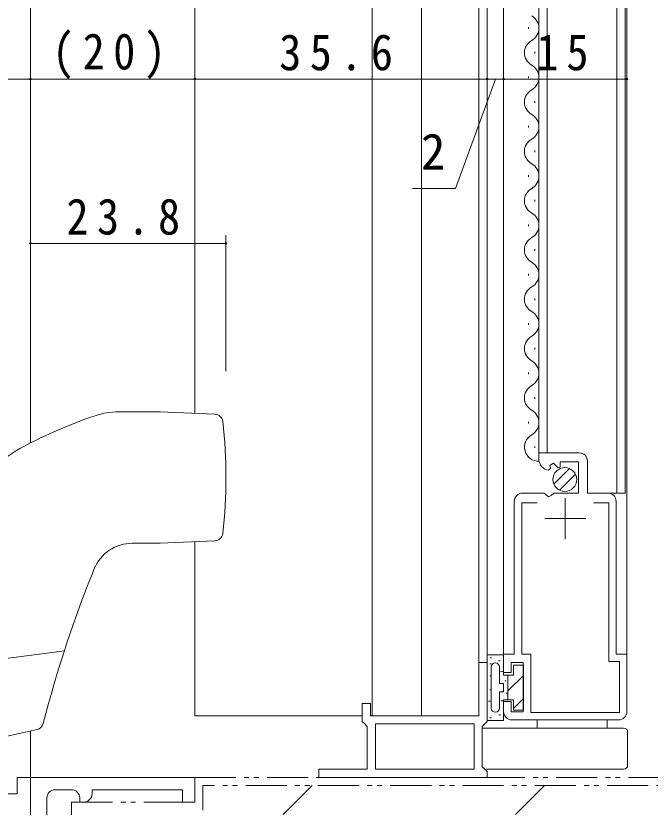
# Model space of a CAD drawing. Units: millimetres on the paper. Extents: x -420 to 373, y -297 to 267.
# Drawn here: x -339.5 to -262.3, y -189.2 to -92.9 of the extents above; entities that cross this region are included whole.
import ezdxf
from ezdxf.enums import TextEntityAlignment as Align

# ---------------------------------------------------------------- set-up
doc = ezdxf.new("R2010")
doc.units = ezdxf.units.MM
doc.linetypes.add('DOUBLE_CHAIN1', pattern=[8.8, 5, -1, 0.6, -0.6, 0.6, -1])
for name, color, linetype, lineweight in [('0-3_YKK_11', 7, 'Continuous', 9), ('0-4_YKK_12', 2, 'Continuous', 9), ('0-6_YSS_K', 3, 'DOUBLE_CHAIN1', 9), ('0-7_YKK_13', 4, 'Continuous', 9), ('0-8_YKK_D', 6, 'Continuous', 9)]:
    doc.layers.add(name, color=color, linetype=linetype, lineweight=lineweight)
doc.styles.add('ＭＳ ゴシック', font='')
doc.styles.get('ＭＳ ゴシック').set_extended_font_data('MS Gothic')

msp = doc.modelspace()

# ---------------------------------------------------------------- linework, layer by layer
at = {"layer": '0-3_YKK_11'}
for p, q in [((-275.8, -146.1), (-275.8, -146.905)), ((-270.9, -146.1), (-275.8, -146.1)), ((-274.492, -147.629), (-274.024, -147.359)), ((-274.024, -147.359), (-273.447, -147.936)), ((-273.2, -147.2), (-271, -147.2)), ((-273.2, -147.834), (-273.2, -147.2)), ((-271, -147.2), (-271, -151)), ((-269.9, -151), (-269.9, -147.1)), ((-274.618, -148.199), (-274.407, -147.948)), ((-274.407, -147.948), (-274.492, -147.629)), ((-273.447, -147.936), (-273.2, -147.834)), ((-275.168, -151), (-277.8, -151)), ((-274.628, -151.453), (-275.168, -151)), ((-274, -151), (-274.3, -151.3)), ((-271, -151), (-274, -151)), ((-267.4, -151), (-269.9, -151)), ((-278.8, -152), (-278.8, -170.6)), ((-274.3, -151.3), (-274.628, -151.453)), ((-272.6, -151.6), (-272.6, -156.6)), ((-266.4, -170.6), (-266.4, -152)), ((-276.025, -152.2), (-277.9, -152.2)), ((-277.9, -152.2), (-277.9, -170.6)), ((-276.025, -152.2), (-277.9, -152.2)), ((-267.3, -152.2), (-269.175, -152.2)), ((-267.3, -171.5), (-267.3, -152.2)), ((-275.1, -154.1), (-270.1, -154.1)), ((-280.1, -170.6), (-280.1, -172.85)), ((-278.8, -170.6), (-280.1, -170.6)), ((-277.9, -170.6), (-276.8, -170.6)), ((-276.8, -170.6), (-276.8, -177.7)), ((-265.1, -170.6), (-266.4, -170.6)), ((-265.1, -177.6), (-265.1, -170.6)), ((-283.1, -171.6), (-283.1, -178.1)), ((-282.1, -171.6), (-283.1, -171.6)), ((-282.1, -178.8), (-282.1, -171.6)), ((-279.2, -171.6), (-277.7, -171.6)), ((-279.2, -172.85), (-279.2, -171.6)), ((-277.7, -171.6), (-277.7, -177.6)), ((-266, -171.5), (-267.3, -171.5)), ((-266, -177.7), (-266, -171.5)), ((-280.1, -172.85), (-279.2, -172.85)), ((-297.3, -176.6), (-297.3, -178.8)), ((-296.3, -176.6), (-297.3, -176.6)), ((-296.3, -178.1), (-296.3, -176.6)), ((-280.1, -176.35), (-280.1, -177.6)), ((-279.2, -176.35), (-280.1, -176.35)), ((-279.2, -177.6), (-279.2, -176.35)), ((-283.1, -178.1), (-296.3, -178.1)), ((-277.7, -177.6), (-279.2, -177.6)), ((-276.8, -177.7), (-266, -177.7)), ((-297.3, -178.8), (-297, -179.1)), ((-297, -179.1), (-296.7, -179.4)), ((-283.7, -179.1), (-295.7, -179.1)), ((-295.7, -179.1), (-295.7, -184.6)), ((-283.7, -179.1), (-295.7, -179.1)), ((-283.7, -184.6), (-283.7, -179.1)), ((-282.7, -179.4), (-282.4, -179.1)), ((-282.4, -179.1), (-282.1, -178.8)), ((-279.1, -178.6), (-266.1, -178.6)), ((-296.7, -179.4), (-296.7, -184.6)), ((-282.7, -184.3), (-282.7, -179.4)), ((-302.6, -184.6), (-302.6, -185.6)), ((-296.7, -184.6), (-302.6, -184.6)), ((-295.7, -184.6), (-283.7, -184.6)), ((-282.4, -184.6), (-282.7, -184.3)), ((-282.1, -184.9), (-282.4, -184.6)), ((-282.1, -185.6), (-282.1, -184.9)), ((-339.33, -185.6), (-339.33, -187.6)), ((-337.7, -185.6), (-339.33, -185.6)), ((-337.7, -225.6), (-337.7, -185.6)), ((-337.7, -187.1), (-337.7, -185.6)), ((-337.7, -185.6), (-317.7, -185.6)), ((-317.7, -185.6), (-317.7, -188.6)), ((-302.6, -185.6), (-282.1, -185.6)), ((-339.33, -187.6), (-355.7, -187.6)), ((-337.7, -200.6), (-337.7, -187.1)), ((-332.7, -187.1), (-334.7, -187.1)), ((-330.2, -187.1), (-330.2, -187.6)), ((-319.2, -187.1), (-330.2, -187.1)), ((-319.2, -188.6), (-319.2, -187.1)), ((-335.7, -188.1), (-335.7, -200.6)), ((-331.7, -188.6), (-331.7, -188.1)), ((-331.2, -188.6), (-331.7, -188.6)), ((-317.7, -188.6), (-319.2, -188.6))]:
    msp.add_line(p, q, dxfattribs=at)
for centre, radius, start, end in [((-270.9, -147.1), 1, 0, 89.99998), ((-274.5, -146.905), 1.3, 179.99997, 264.78409), ((-277.8, -152), 1, 90, 179.99998), ((-267.4, -152), 1, 0, 89.99998), ((-279.1, -177.6), 1, 180, 269.99998), ((-266.1, -177.6), 1, 269.99997, 359.9991), ((-334.7, -188.1), 1, 90, 179.99998), ((-332.7, -188.1), 1, 0, 89.99998), ((-331.2, -187.6), 1, 270, 359.99998)]:
    msp.add_arc(centre, radius, start, end, dxfattribs=at)
at = {"layer": '0-4_YKK_12'}
for p, q in [((-337.7, -12.1), (-337.7, -144.891)), ((-317.7, -12.1), (-317.7, -141.283)), ((-296.1, -178.083), (-296.1, -12.1)), ((-290.1, -178.1), (-290.1, -12.1)), ((-283.1, -172.1), (-283.1, -12.1)), ((-282.1, -12.1), (-282.1, -172.1)), ((-280.1, -170.9), (-280.1, -12.1)), ((-275.8, -146.6), (-275.8, -12.1)), ((-274.8, -146.1), (-274.8, -12.1)), ((-266.3, -151), (-266.3, -12.1)), ((-265.3, -151), (-265.3, -12.1)), ((-265.1, -170.893), (-265.1, -12.1)), ((-277.06, -94.505), (-277.06, -94.305)), ((-276.3, -97.505), (-276.3, -97.305)), ((-277.06, -100.505), (-277.06, -100.305)), ((-276.3, -103.505), (-276.3, -103.305)), ((-277.06, -106.505), (-277.06, -106.305)), ((-276.3, -109.505), (-276.3, -109.305)), ((-277.06, -112.505), (-277.06, -112.305)), ((-276.3, -115.505), (-276.3, -115.305)), ((-277.06, -118.505), (-277.06, -118.305)), ((-276.3, -121.505), (-276.3, -121.305)), ((-277.06, -124.505), (-277.06, -124.305)), ((-276.3, -127.505), (-276.3, -127.305)), ((-277.06, -130.505), (-277.06, -130.305)), ((-276.3, -133.505), (-276.3, -133.305)), ((-277.06, -136.505), (-277.06, -136.305)), ((-276.3, -139.505), (-276.3, -139.305)), ((-277.06, -142.505), (-277.06, -142.305)), ((-276.3, -145.505), (-276.3, -145.305)), ((-267.4, -151), (-265.3, -151)), ((-317.7, -156.917), (-317.7, -178.093)), ((-317.7, -178.093), (-297.3, -178.093)), ((-337.7, -179.956), (-337.7, -240.6))]:
    msp.add_line(p, q, dxfattribs=at)
for centre, start, end in [((-277.518, -94.405), 299.20261, 60.79752), ((-275.841, -97.405), 119.20261, 240.79752), ((-277.518, -100.405), 299.20261, 60.79752), ((-275.841, -103.405), 119.20261, 240.79752), ((-277.518, -106.405), 299.20261, 60.79752), ((-275.841, -109.405), 119.20261, 240.79752), ((-277.518, -112.405), 299.20261, 60.79752), ((-275.841, -115.405), 119.20261, 240.79752), ((-277.518, -118.405), 299.20261, 60.79752), ((-275.841, -121.405), 119.20261, 240.79752), ((-277.518, -124.405), 299.20261, 60.79752), ((-275.841, -127.405), 119.20261, 240.79752), ((-277.518, -130.405), 299.20261, 60.79752), ((-275.841, -133.405), 119.20261, 240.79752), ((-277.518, -136.405), 299.20261, 60.79752), ((-275.841, -139.405), 119.20261, 240.79752), ((-277.518, -142.405), 299.20261, 60.79752), ((-275.841, -145.405), 119.20261, 271.99739)]:
    msp.add_arc(centre, 1.718, start, end, dxfattribs=at)
at = {"layer": '0-6_YSS_K'}
for p, q in [((-317.699, -185.6), (-317.699, -188.6)), ((-317.699, -185.6), (-252.697, -185.6)), ((-303.413, -186.6), (-326.413, -209.6)), ((-316.699, -189.6), (-316.699, -186.6)), ((-253.699, -186.6), (-316.699, -186.6)), ((-275.129, -186.6), (-298.129, -209.6)), ((-332.699, -188.6), (-332.699, -210.6)), ((-332.699, -188.6), (-317.699, -188.6))]:
    msp.add_line(p, q, dxfattribs=at)
at = {"layer": '0-7_YKK_13'}
for p, q in [((-321.9, -141.1), (-326.931, -141.1)), ((-315.242, -141.391), (-321.9, -141.1)), ((-273.982, -149.91), (-272.085, -148.012)), ((-273.301, -150.643), (-271.351, -148.693)), ((-321.9, -157.1), (-315.242, -156.809)), ((-321.9, -157.1), (-325.304, -157.1)), ((-338.512, -170.853), (-335.705, -170.473)), ((-335.705, -170.473), (-333.564, -170.178)), ((-341.689, -171.266), (-338.512, -170.853)), ((-282.099, -170.675), (-282.099, -178.675)), ((-282.099, -170.675), (-280.099, -170.675)), ((-281.763, -171.06), (-281.563, -171.06)), ((-280.725, -171.427), (-280.525, -171.427)), ((-280.099, -170.675), (-280.099, -173.175)), ((-281.763, -171.793), (-281.563, -171.793)), ((-281.599, -177.175), (-281.599, -172.175)), ((-280.599, -172.175), (-280.599, -174.175)), ((-278.899, -171.925), (-277.699, -171.925)), ((-278.899, -171.925), (-278.899, -173.175)), ((-277.699, -177.425), (-277.699, -171.925)), ((-281.783, -173.219), (-281.583, -173.219)), ((-280.419, -172.73), (-280.219, -172.73)), ((-280.099, -173.175), (-278.899, -173.175)), ((-279.599, -176.175), (-279.599, -173.175)), ((-279.599, -175.082), (-277.699, -173.182)), ((-280.599, -174.175), (-280.099, -174.175)), ((-280.099, -174.175), (-280.099, -175.175)), ((-279.971, -173.829), (-279.772, -173.829)), ((-281.763, -174.949), (-281.563, -174.949)), ((-280.599, -175.175), (-280.599, -177.175)), ((-280.599, -175.175), (-280.099, -175.175)), ((-280.099, -176.175), (-280.099, -178.675)), ((-280.099, -176.175), (-278.899, -176.175)), ((-279.809, -175.356), (-279.609, -175.356)), ((-278.899, -177.211), (-277.699, -176.011)), ((-278.899, -176.175), (-278.899, -177.425)), ((-281.926, -176.333), (-281.726, -176.333)), ((-280.399, -176.272), (-280.199, -176.272)), ((-280.664, -177.983), (-280.464, -177.983)), ((-278.899, -177.425), (-277.699, -177.425)), ((-282.099, -178.675), (-280.099, -178.675)), ((-281.763, -178.369), (-281.563, -178.369)), ((-276, -178.6), (-276, -179.6)), ((-267.5, -179.6), (-267.5, -178.6)), ((-341.722, -180.841), (-336.902, -179.78)), ((-282.7, -179.6), (-265.5, -179.6)), ((-265, -180.1), (-265, -184.1)), ((-282.166, -184.6), (-265.5, -184.6))]:
    msp.add_line(p, q, dxfattribs=at)
msp.add_circle((-272.644, -149.35), 1.45, dxfattribs=at)
for centre, radius, start, end in [((-310.557, -198.4), 60, 108.72704, 117.86452), ((-326.931, -150.1), 9, 90, 108.72704), ((-315.286, -142.39), 1, 6.58664, 87.5), ((-373.4, -149.1), 59.5, 353.41335, 6.58664), ((-331.589, -158.617), 15, 117.86452, 145.4135), ((-315.286, -155.81), 1, 272.5, 353.41335), ((-325.304, -162.1), 5, 90, 157.96075), ((-190.9, -216.51), 150, 157.82104, 165.5396), ((-281.099, -172.175), 0.5, 0, 180), ((-281.099, -177.175), 0.5, 180, 0), ((-337.116, -178.804), 1, 282.40741, 345.5396), ((-265.5, -180.1), 0.5, 0, 90), ((-265.5, -184.1), 0.5, 270, 0)]:
    msp.add_arc(centre, radius, start, end, dxfattribs=at)
at = {"layer": '0-8_YKK_D'}
for p, q in [((-337.7, -136.169), (-337.7, -99.6)), ((-337.7, -136.169), (-337.7, -99.6)), ((-317.7, -136.169), (-317.7, -99.6)), ((-317.7, -137.6), (-317.7, -99.6)), ((-282.1, -137.6), (-282.1, -99.6)), ((-282.1, -137.6), (-282.1, -99.6)), ((-280.1, -137.6), (-280.1, -99.6)), ((-280.1, -137.6), (-280.1, -99.6)), ((-265.1, -137.6), (-265.1, -99.6)), ((-407.7, -100.6), (-337.7, -100.6)), ((-337.7, -100.6), (-317.7, -100.6)), ((-282.1, -100.6), (-317.7, -100.6)), ((-281.1, -100.6), (-285.973, -113.936)), ((-280.1, -100.6), (-282.1, -100.6)), ((-265.1, -100.6), (-280.1, -100.6)), ((-285.973, -113.936), (-291.173, -113.936)), ((-337.7, -136.169), (-337.7, -119.6)), ((-313.9, -136.169), (-313.9, -119.6)), ((-337.7, -120.6), (-313.9, -120.6))]:
    msp.add_line(p, q, dxfattribs=at)
for centre, start, end in [((-337.7, -100.6), 0, 180), ((-337.7, -100.6), 0, 180), ((-337.7, -100.6), 180, 0), ((-337.7, -100.6), 180, 0), ((-317.7, -100.6), 0, 180), ((-317.7, -100.6), 0, 180), ((-317.7, -100.6), 180, 0), ((-317.7, -100.6), 180, 0), ((-282.1, -100.6), 0, 180), ((-282.1, -100.6), 0, 180), ((-282.1, -100.6), 180, 0), ((-282.1, -100.6), 180, 0), ((-280.1, -100.6), 0, 180), ((-280.1, -100.6), 0, 180), ((-280.1, -100.6), 180, 0), ((-280.1, -100.6), 180, 0), ((-265.1, -100.6), 0, 180), ((-265.1, -100.6), 180, 0), ((-337.7, -120.6), 0, 180), ((-337.7, -120.6), 180, 0), ((-313.9, -120.6), 0, 180), ((-313.9, -120.6), 180, 0)]:
    msp.add_arc(centre, 0.106, start, end, dxfattribs=at)

# ---------------------------------------------------------------- texts
at = {"layer": '0-8_YKK_D', "color": 3, "style": 'ＭＳ ゴシック'}
msp.add_text('2', height=4.399, dxfattribs=at).set_placement((-290.173, -112.936), align=Align.BOTTOM_LEFT)
at = {"layer": '0-8_YKK_D', "color": 3, "char_height": 4.399, "attachment_point": 7, "style": 'ＭＳ ゴシック'}
for s, insert in [('\\T1.38;\\W0.9;(20)', (-335.06, -100.6)), ('\\T1.38;\\W0.9;35.6', (-307.42, -99.6)), ('\\T1.36;\\W0.9;15', (-276.12, -99.6)), ('\\T1.38;\\W0.9;23.8', (-333.32, -119.6))]:
    msp.add_mtext(s, dxfattribs=dict(at, insert=insert))

doc.saveas('drawing.dxf')
